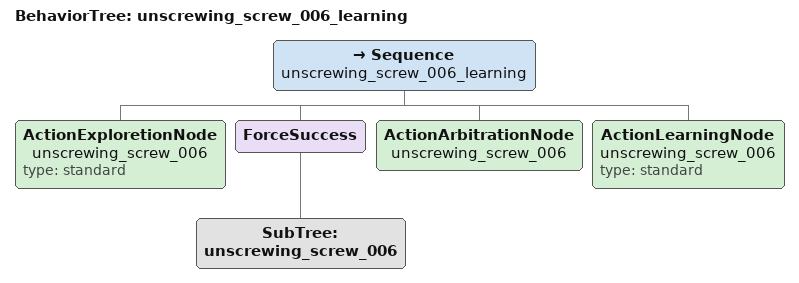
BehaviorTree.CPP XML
<?xml version="1.0"?>
<root BTCPP_format="4">
  <BehaviorTree ID="unscrewing_screw_006_learning">
    <Sequence name="unscrewing_screw_006_learning">

      <ActionExploretionNode name="unscrewing_screw_006" type="standard"/>
      <ForceSuccess>
        <SubTree ID='unscrewing_screw_006'/>
      </ForceSuccess>
      <ActionArbitrationNode name="unscrewing_screw_006"/>
      <ActionLearningNode    name="unscrewing_screw_006" type="standard"/>

    </Sequence>
  </BehaviorTree>
</root>
